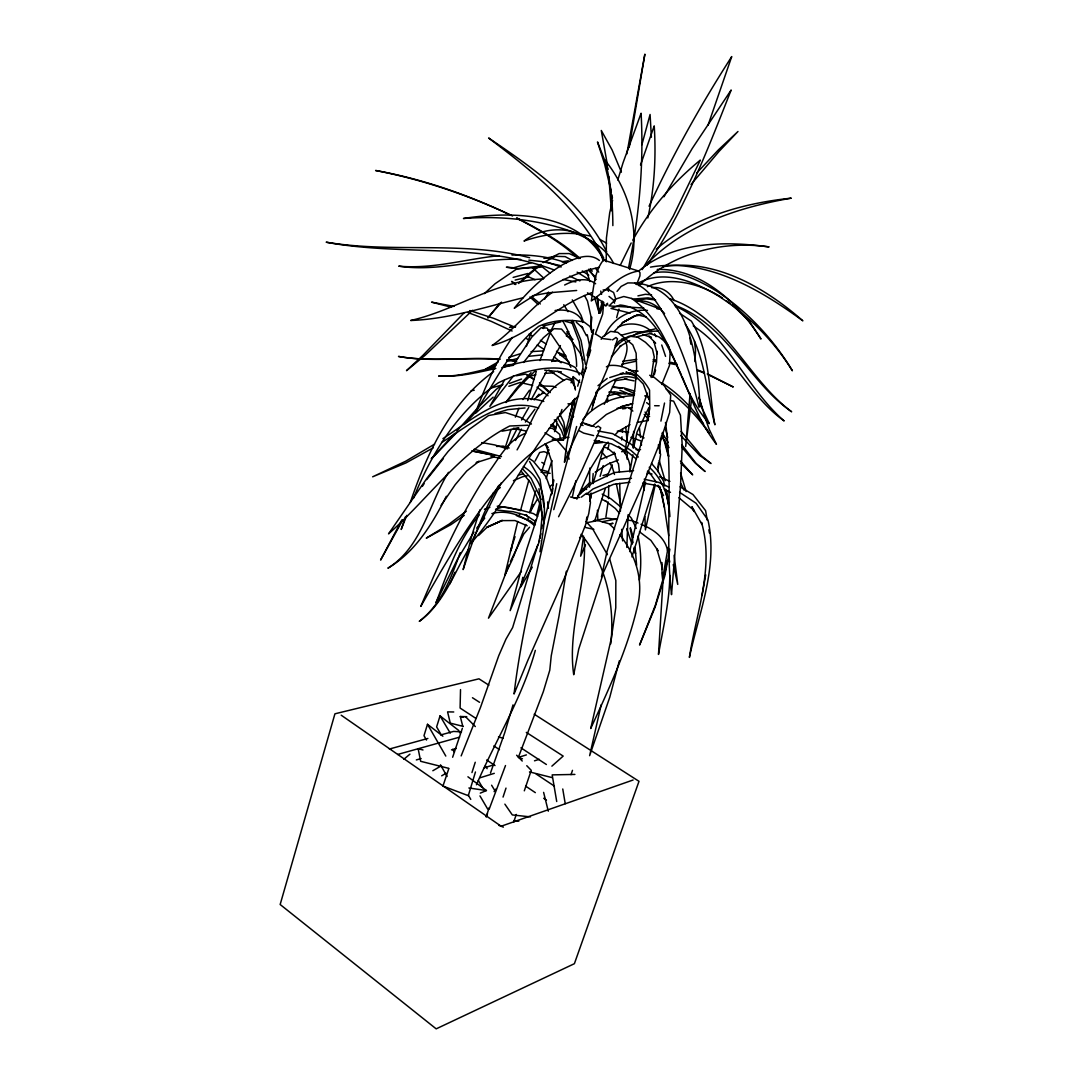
<?xml version="1.0" encoding="UTF-8"?>
<svg xmlns="http://www.w3.org/2000/svg" width="1083" height="1083" viewBox="0 0 1083 1083"><rect width="100%" height="100%" fill="white"/><g stroke="black" fill="none" stroke-linecap="round" stroke-linejoin="round"><path stroke-width="1.5" d="M606.209 261.626L606.426 237.976L609.702 212.796L612.572 200.287M627.057 459.111L627.179 451.232M669.822 575.357C669.484 602.067 663.067 628.235 658.491 654.443L662.877 582.708M460.519 689.587L460.099 708.052L475.654 718.232M576.616 366.338C576.657 350.08 570.565 334.661 562.605 320.73M582.776 372.796L582.965 364.578L579.094 341.416L571.161 320.541M626.84 547.429L628.032 515.549M574.653 398.503L574.41 406.775L570.335 421.206M574.951 388.567L573.137 377.101M632.986 447.821L633.623 431.4M634.096 445.614L634.3 440.673M608.443 291.313L608.578 288.213M657.043 351.596L656.528 362.399L652.914 377.385M589.748 468.086L589.518 487.188M695.002 361.681L695.543 350.499L694.433 340.955M670.282 349.66L669.416 365.648L661.781 384.451M553.088 485.157L553.427 480.243M659.561 453.114L660.589 438.06M597.911 520.693L597.423 510.255M592.428 483.289L593.173 473.515M608.497 498.6L608.741 485.509M540.119 538.21L542.258 513.789L542.353 515.603L538.968 488.677M690.061 393.63L685.688 446.521L691.658 398.436M621.669 439.928L621.953 436.815M622.373 432.158L622.644 429.044M590.776 328.352L591.832 317.17M603.786 302.374L602.662 314.138L595.271 334.349M541.744 528.585L542.082 525.255M552.411 491.777L552.79 488.46M647.268 474.219L647.634 471.01M610.758 643.844L611.15 640.649C614.427 603.434 605.79 563.011 581.002 534.339M632.892 454.752L629.873 471.877M639.363 580.055C641.556 565.475 641.068 550.448 638.063 536.031M539.957 551.721C544.573 523.915 552.168 483.979 523.36 466.516M615.049 301.291L615.469 298.231L613.601 292.478L608.876 289.851L603.055 289.973M679.555 492.305L696.112 503.257L707.971 520.03C718.367 566.531 699.036 612.45 689.397 657.422C696.139 612.978 714.523 567.451 701.527 522.453L702.055 524.524L693.499 509.565M657.855 467.599L658.532 462.861M605.911 516.984L608.118 501.943M551.531 494.714L553.779 479.891M566.341 571.215L559.099 615.658L551.247 655.77L549.785 670.174L543.314 691.699L518.364 757.383L526.392 754.892M589.734 501.239L591.02 493.076M591.426 493.564L590.628 498.532L590.154 493.672M665.422 570.335L667.087 560.52M657.679 471.619L660.589 454.535L658.369 444.842M583.575 536.031L580.65 556.188L585.497 544.844M663.148 575.642L668.103 547.308M571.662 410.159L573.381 400.507M702.014 595.555L705.696 574.87M586.35 520.124L586.905 516.984M629.182 147.396L644.872 54.15L626.813 153.962M607.306 401.996L607.861 398.964M607.956 449.459L608.836 444.707M669.876 549.149L664.84 575.777L654.998 607.441L639.566 645.035L655.364 605.221L665.138 571.959M655.174 485.116L645.387 529.939L644.899 516.672M628.519 267.867C639.105 217.114 643.952 165.049 641.095 113.241L623.009 162.883L617.811 179.995M647.824 217.954C654.538 187.792 656.163 156.656 654.227 125.872L640.527 164.995M619.381 660.711L609.81 697.114L589.626 755.677L601.2 704.708M660.914 421.111L664.529 403.038M522.791 577.32L520.855 586.851L532.281 567.113M645.603 482.111L629.643 551.599M572.42 496.759L575.858 480.662M633.555 447.956L636.994 432.239L648.92 407.492M651.167 377.52L654.24 356.876L652.48 349.146L645.454 342.282L637.887 337.273L629.345 336.136L619.422 340.82L615.158 345.355M534.474 524.686L535.611 519.989M536.735 515.305L539.889 502.566M535.327 650.369C522.277 697.669 495.77 739.906 476.439 784.769M563.81 438.629L573.773 400.128M543.07 525.607L550.976 493.997M576.643 426.512L553.751 509.66M517.742 521.451L504.8 575.29L512.733 558.72M518.974 516.645L519.786 513.45M520.612 510.255L528.87 480.148M527.732 400.615L536.315 371.293M641.881 144.77L650.084 114.473L651.384 137.243M593.01 483.641L604.463 445.208M629.521 269.423C641.055 231.748 629.264 190.039 604.828 159.986C610.785 181.321 612.788 203.536 612.856 225.616M616.647 317.644L618.962 309.034M546.116 478.578L551.951 460.573M569.387 416.346L573.692 400.412M537.858 544.735L512.638 627.558L505.937 639.187L498.735 655.716L480.581 707.172L461.155 755.907M538.711 541.581L540.85 533.716M654.322 374.637L655.594 370.048M535.611 491.005L529.587 512.652L537.642 498.735M596.95 391.369L591.684 410.186M603.353 573.232L578.728 649.096L573.719 674.723C567.059 628.397 587.392 583.791 584.184 537.682M654.741 483.993L631.917 556.892M513.031 704.884L504.692 732.812L490.477 772.991M600.117 476.358L603.217 465.582M577.686 386.184L579.527 379.916M581.368 373.662L582.735 368.965M602.717 305.826L600.293 313.109L599.034 313.082L602.5 301.291M588.99 355.82L590.709 350.039M475.451 771.989L468.289 795.667L442.947 786.068L448.863 768.456M442.879 736.21L427.487 724.297L423.994 735.695L426.472 740.068M647.309 393.17L633.663 433.227L624.729 453.317L635.071 387.511L636.655 368.139L636.127 353.261L632.756 344.814L617.743 332.346L610.595 331.371L602.933 336.61L601.187 339.29M460.275 733.205L458.529 730.321L440.036 715.89L436.625 726.91L440.849 734.152M605.289 488.663L594.702 521.004M542.096 470.184L548.77 449.323M597.735 390.327L592.712 405.069M511.081 429.261L505.125 447.996M479.986 509.836L471.85 535.273L463.145 569.617C472.824 540.728 482.612 511.393 498.816 485.387M515.034 536.654L510.418 551.085L511.88 548.039M471.958 772.585L475.247 762.256M564.554 438.818L571.513 418.877L573.584 416.278M486.172 816.812L489.137 807.674M554.55 431.643L557.19 423.67M503.054 797.088L506.005 788.099M559.83 415.791L561.955 409.496M452.64 757.247L462.333 728.426M405.489 516.74L401.184 529.492L406.748 515.386M410.322 502.39C426.946 453.384 450.582 402.538 493.645 371.591M513.613 822.308L516.293 814.43M524.307 790.82L531.252 770.338L526.758 765.695M571.039 774.629L572.487 770.338M526.338 346.492L530.981 332.995M539.943 360.558L551.261 330.098L554.889 322.829M571.039 382.813L573.205 376.559M708.038 125.222L731.742 56.573C700.945 104.577 672.976 154.436 649.055 206.23M515.359 417.145L518.96 408.264M541.026 505.49L526.825 549.067L510.161 610.622L539.781 540.552M525.851 524.47L513.356 557.149M527.543 519.854L528.68 516.781M530.359 512.178L533.215 504.488M621.791 366.541C624.322 358.676 629.778 349.403 625.324 341.267M486.335 816.758L487.499 813.658M489.245 809.001L505.504 765.532M460.194 552.709C451.083 578.011 441.39 604.395 419.27 621.371C443.895 603.339 453.479 573.8 468.844 548.77M413.557 498.126C431.332 453.33 458.109 410.484 498.424 382.746C523.603 370.684 555.241 361.397 581.788 374.055L583.168 376.87M509.037 564.866L488.474 618.176L521.437 571.31M449.946 583.818L454.995 572.284M620.288 265.254L631.199 242.998M576.873 499.114L589.572 470.157L604.571 445.763L608.064 442.121M583.954 373.418L586.526 367.557M510.337 561.806L523.766 534.054L529.546 527.231M616.01 380.038L604.233 404.297M606.94 476.682L612.301 464.878M544.627 299.26L548.512 292.085M636.669 284.531L639.945 275.84L639.985 272.686L638.672 271.048L603.421 260.069C594.377 271.373 593.863 287.225 591.291 300.966C606.304 290.61 620.004 273.769 638.672 271.048C674.411 241.076 725.096 240.954 769.092 246.924C722.794 240.277 672.963 252.434 638.956 285.641M515.467 440.51L521.397 429.03M604.72 335.933C611.57 319.39 629.629 308.547 647.472 310.415M501.131 482.977L470.645 543.666C511.244 497.936 533.053 437.018 578.62 395.931M517.078 449.892C531.252 425.646 539.307 391.938 566.612 378.915L571.31 380.485L574.816 386.699L575.425 390.015M516.456 429.91L507.67 447.279M556.743 483.735C541.933 553.562 522.52 622.901 514.059 694L527.962 660.102L564.514 577.848L585.416 525.255L588.773 513.532L590.425 502.864L589.842 495.432L586.526 493.239L581.327 497.165M521.559 419.987L528.748 407.465M547.294 453.168L548.77 450.311M558.584 516.74L582.072 469.887L600.767 427.92L598.182 426.147L595.636 427.487M551.748 361.6L560.425 345.585M546.346 371.848L531.212 399.681M535.11 461.033L539.686 452.464L543.923 451.665L549.054 453.263M446.318 496.285C432.239 524.186 415.412 551.761 387.89 568.209C422.235 546.671 428.624 504.448 448.484 472.323M632.77 240.169C649.638 209.317 673.22 182.391 700.308 160.094L673.179 216.289L642.178 269.599M401.874 519.894L380.593 560.06L402.835 519.826M663.96 196.768L692.159 148.601L731.16 90.011C707.334 150.347 684.104 211.848 646.741 265.403M504.38 380.295L489.868 406.382L513.545 375.787M607.59 303.254L605.911 306.083L601.119 302.563M543.219 328.555L544.844 325.821M513.423 364.863L531.821 337.097L541.026 327.77L547.05 328.041L563.553 352.286L570.836 367.313M422.343 486.389L424.089 483.681M512.259 337.449C496.339 360.057 485.847 385.9 475.87 411.54C495.107 382.082 510.242 348.306 538.684 326.308C552.79 319.999 569.022 319.065 584.062 322.017L589.951 326.497L592.983 333.645M525.39 422.059L534.907 409.184M580.163 493.794L583.778 488.487L590.045 482.314M441.092 505.341L455.212 484.71L466.719 471.01L479.106 461.25L476.154 462.658L494.186 456.918L490.992 456.471L500.305 458.231M494.105 791.632L495.879 789.074M473.948 532.091L457.364 559.437L435.989 602.689C447.726 572.406 458.19 540.146 479.309 514.939M476.71 528.138L484.724 518.148M522.927 399.559L529.533 390.178M505.734 402.429L517.308 387.43L531.022 372.647M566.991 334.024L568.765 331.588M523.468 362.494L543.314 337.788L554.063 328.691L561.508 329.07L571.377 340.536L580.082 352.963L583.141 360.192M506.167 402.524L518.554 387.524L535.097 370.928M426.702 479.62L443.407 458.529M691.035 184.489L719.247 151.187L737.97 131.49L718.422 149.874L696.667 173.118M614.833 347.778C625.324 335.513 642.557 330.911 658.302 331.141M499.967 303.159L487.77 317.982L501.483 302.143M617.012 291.395L621.128 286.426L627.734 282.961C690.954 280.93 697.411 360.72 700.092 406.897M611.313 357.079L620.884 345.721L619.977 346.37L629.764 340.482M534.176 399.898L539.077 394.185M644.534 266.418C682.222 225.67 737.861 207.367 791.253 198.162C743.046 203.225 693.553 216.911 656.257 249.239M454.765 433.362L431.345 458.705M456.972 430.885L476.682 409.008L496.176 389.379L502.756 384.343M457.554 431.657L431.481 458.826M464.187 424.55L476.344 411.499M615.036 434.852L618.528 431.21L630.008 424.671M614.251 331.479L623.253 322.247L635.626 315.559L622.143 322.869L634.381 316.141L641.041 314.977M464.255 312.689L422.763 355.495L406.491 370.684L425.267 355.156L472.513 310.307M579.581 537.682L581.842 535.354M582.816 419.5C595.109 404.744 614.291 396.148 633.379 395.715M478.524 535.53L487.391 526.92L502.322 520.409L486.809 527.421L501.673 520.612L514.966 520.557L527.191 525.796M518.581 283.502L528.815 273.742L540.498 264.645M521.167 281.648L541.013 264.32M484.345 293.615L495.134 283.692L517.119 268.706L532.47 267.731L543.856 278.223M475.83 413.043L493.144 397.15M551.883 766.155L563.174 756.083L526.311 732.379M577.848 495.73L592.36 482.869L614.251 472.567L633.528 470.658M403.797 759.291L409.943 754.161M592.333 426.174L606.385 414.464L623.348 406.003L632.743 403.729L620.478 406.815M549.798 486.687L552.1 484.778M586.566 494.159L593.024 488.947L615.794 479.498L631.484 478.307M492.711 493.577L500.319 487.526M598.006 385.67L607.197 378.441M595.867 392.398C606.791 382.773 621.953 372.308 636.994 378.779M466.299 511.203L449.161 524.077L426.282 538.143L451.083 524.538L464.296 515.332M612.491 339.9L615.983 337.49L617.472 338.803C605.844 381.92 580.678 420.691 564.446 462.333C569.049 417.023 586.756 374.393 593.579 329.557L587.081 355.332L588.556 357.255M552.533 292.234C530.508 307.789 514.235 330.112 492.075 345.518C529.086 335.337 556.296 305.487 592.076 292.586M442.933 438.601C472.919 419.311 505.328 389.257 543.815 401.441M441.647 442.541C471.281 424.17 501.091 396.5 538.657 408.02M536.897 397.001L544.045 392.466L541.852 393.197M595.149 472.147L607.888 464.147L618.339 459.977M434.567 444.152L405.692 461.209L372.647 476.804L405.935 462.928L433.308 447.766M441.674 775.821L445.979 773.289M432.834 770.744L441.512 765.695M633.948 335.31L638.293 332.833L655.093 328.907M525.702 433.2C506.79 440.605 498.058 460.532 486.186 475.545C459.476 516.51 439.833 561.495 420.8 606.385C448.633 557.718 476.574 508.035 515.941 467.572C530.129 453.06 547.727 437.938 569.022 437.329M549.162 258.702L559.166 253.584L569.252 253.557L579.743 258.458M581.72 491.222L584.603 489.76M543.097 262.627L555.647 256.319L565.191 256.617L572.176 260.407M636.181 284.288C662.363 268.246 694.46 281.512 718.259 295.889C748.042 315.018 773.776 340.617 792.39 370.792C773.411 339.074 747.419 311.525 716.621 291.07C697.926 279.793 676.009 268.841 653.591 272.835M498.248 361.912L485.969 368.937L496.028 364.863M564.649 285.005C574.058 280.145 586.444 276.652 595.636 283.773M647.35 286.684C672.001 275.637 700.647 284.125 722.442 297.893M606.372 366.866L609.242 365.54C626.461 363.698 641.705 375.611 649.543 390.124L649.746 408.819L642.314 439.982L607.076 551.233L601.458 576.873L645.062 479.552L659.98 442.595L669.646 412.474L670.702 395.065L664.069 385.562L653.888 377.141L649.665 375.26M591.426 493.97L613.601 484.345L629.995 482.273M513.437 480.69L522.683 476.71L527.231 475.83M480.297 793.122L486.429 790.536L467.924 776.795M601.119 459.246L615.13 453.439M594.757 442.839L599.427 440.903M617.77 327.269C628.099 321.895 641.975 323.167 650.815 330.843M508.739 357.404L519.772 353.924M509.579 383.436L521.586 379.023M484.426 509.281L489.882 507.277M621.642 364.281L635.355 361.37M531.36 262.668L513.775 267.758L506.384 267.217L518.121 268.787L541.568 265.809M633.108 780.004L501.145 826.234L341.199 715.2M508.848 386.293L520.138 382.448L532.66 385.44M495.513 509.294L502.702 506.979L519.231 509.7L533.459 513.613L537.642 516.307M609.743 377.574L623.646 373.134L620.369 373.662L631.606 374.001M502.674 384.776L490.504 388.201M479.796 777.851L494.281 773.343M534.488 760.821L539.307 759.318M495.121 413.503L507.629 409.658L525.038 407.966M484.318 767.752L494.038 764.788M603.014 475.559L607.468 474.219M528.45 376.546L535.841 374.826M501.822 367.692C525.377 360.287 552.939 354.425 575.506 367.638L579.324 374.894M416.332 759.928L421.125 758.56M451.476 749.856L456.268 748.488M397.678 754.458L459.544 737.171M389.366 749.03L427.88 738.457M440.727 734.937L453.56 731.418L461.507 731.851M518.378 475.112L523.157 473.812M513.139 277.41L527.827 273.498M506.654 361.343L517.62 358.473M543.923 258.444L554.401 256.4M621.48 335.161L634.773 331.696L643.167 332.346M607.306 396.026L616.051 393.806L626.773 393.657L634.476 394.794M650.49 267.122C705.913 257.497 759.711 289.161 802.841 320.825C765.234 287.753 714.672 258.052 662.891 266.729M523.13 297.771C485.969 306.76 449.215 319.079 410.687 320.487C456.051 310.198 495.933 280.605 543.422 278.954M636.845 336.759L651.804 333.09M637.44 422.397L648.23 420.366M609.837 524.118L613.073 523.333L611.096 523.549M494.457 367.205C476.114 371.442 457.689 377.101 438.642 376.018C458.028 377.358 477.007 372.566 495.797 368.504M515.129 280.064L528.653 276.923M542.935 325.997L560.872 321.868M491.872 513.613C506.451 509.416 522.669 515.359 533.824 525.038M621.628 451.706L624.918 450.988M637.928 295.876L645.4 294.292L651.546 294.847M599.102 267.366C568.115 274.121 540.498 291.11 514.249 308.249C528.03 291.029 544.221 275.461 563.336 264.293C573.895 258.905 588.705 251.716 599.373 260.448M593.389 520.788L607.103 518.121L616.173 519.461M586.756 522.71L597.924 520.53L608.998 523.766L614.643 528.978M602.121 521.708L617.391 518.784M503.785 365.431L514.601 364.078M532.498 295.74L548.242 292.83L576.67 290.474M471.132 390.773L474.246 390.205M502.16 431.169L519.028 428.11L513.274 428.462L526.189 431.034M516.401 375.733L525.756 374.055L533.933 379.361M503.717 366.988L513.572 365.269M622.63 361.275L636.736 359.38M515.616 326.443L509.511 327.445L515.44 327.066M562.036 261.775L568.223 260.786M635.545 300.505L646.199 298.827L655.608 299.964M614.86 380.756L626.908 378.874M636.669 301.318C647.296 299.219 657.814 305.744 664.569 313.556M622.617 408.86L625.649 408.467M628.682 408.074L631.7 407.682M499.344 255.642C465.785 258.972 432.74 269.329 398.747 266.147C439.617 272.456 479.796 257.429 520.679 259.419M528.694 356.321L542.597 354.872M532.457 268.029L542.353 266.959L550.245 273.295M595.488 443.272L602.717 442.487M579.676 497.395L574.071 497.95L576.494 498.383L570.457 497.016M610.243 392.222L614.806 391.816L625.419 393.711M531.008 351.623L543.558 350.892M634.8 298.949L648.067 297.879L654.105 299.057M617.134 408.277L628.357 407.479L632.865 411.08M540.16 385.914L553.088 386.293L556.08 387.43M551.64 361.208L555.89 360.937M544.722 373.351L554.198 372.782M657.246 269.41C701.77 268.408 738.768 303.375 760.983 339.02L749.477 321.516L732.541 305.108M496.528 446.453L503.229 446.101L509.159 448.024M555.092 310.496C565.529 308.858 578.715 311.579 582.925 322.436M527.814 425.253L509.687 426.012C460.857 451.124 428.936 498.112 388.54 533.878L426.986 478.199L448.172 451.408L469.115 429.477L488.582 415.52L505.395 412.542L520.517 417.456L531.455 424.022M511.961 255.047C530.318 254.491 549.189 256.522 566.45 263.02M651.79 287.74C661.171 286.21 670.255 292.193 674.086 300.614M574.897 774.426L552.181 774.873L556.716 801.515M611.029 339.629L602.811 338.586L595.88 334.254M567.979 403.81L572.271 403.81M654.619 405.719L659.181 405.759M636.032 449.607L640.567 449.662M453.75 711.978L447.577 711.883L450.284 723.119L463.294 726.422M617.269 431.129L628.668 432.049M549.176 428.245L552.398 428.326L559.816 434.459L560.087 437.518M462.847 726.585L460.289 716.513L466.787 716.675M555.877 439.996L558.936 440.091M612.409 386.739L621.899 388.31M613.113 387.376L623.862 387.904L634.719 391.153M555.782 439.712L563.58 440.104L552.235 439.346M541.013 472.229L550.137 473.325M643.789 308.032L609.093 305.92L616.254 298.84L623.794 296.512L631.673 298.461L660.319 309.034L657.015 308.831M578.281 233.928C559.938 232.033 541.351 234.997 524.01 241.035C548.905 221.474 594.107 227.159 603.123 260.949M653.171 361.37L656.257 361.587M500.319 359.163C466.421 356.618 432.198 362.372 398.49 356.429C431.846 362.575 465.771 356.673 499.317 359.556M506.898 359.664L516.51 360.91M653.049 359.759L656.203 360.016M544.749 370.224L561.373 371.862M628.682 370.21L638.09 371.158M497.53 510.107L513.491 511.772L527.231 515.589L525.025 514.736L534.867 521.085M513.775 820.657L518.811 821.198M530.453 816.893L512.313 814.93L504.868 804.141M528.829 260.137L541.96 261.572L559.992 265.47M563.214 279.455L575.79 281.932M497.232 506.194L508.699 507.616L520.801 510.621M627.111 520.043L631.971 520.666L638.036 523.089M582.018 488.88L586.593 489.475M468.871 787.991L486.429 790.536M668.969 363.279L677.065 364.917M593.592 435.583L583.683 433.119L579.27 430.75M507.358 360.192L516.659 361.681M642.76 483.032L655.323 485.225L659.872 487.364M597.681 430.912L612.572 433.633L630.509 443.746L638.984 451.029M481.718 442.568L494.782 444.937L507.548 448.89M571.77 323.072L565.15 321.285M559.952 355.143L565.881 356.266M473.176 451.191L494.322 455.185M579.852 234.036L590.221 235.999M594.35 426.58L581.869 422.424M594.201 440.429L611.286 443.773L627.707 452.017L636.168 458.854M624.756 379.023L634.083 380.878M670.431 400.507L673.64 401.157L680.449 415.209L682.222 445.438L680.557 485.184L671.514 594.648C664.854 537.466 673.396 479.539 665.476 422.451M471.714 450.907L494.593 455.55M548.066 329.774L550.949 330.369M608.836 392.141L614.738 393.359L623.767 397.623M647.431 473.109L652.047 474.083M644.182 479.228L658.64 482.355L669.159 487.215M584.671 527.299L593.85 529.37M454.061 306.421L431.562 302.143L451.489 307.261M630.265 313.109L611.002 308.438L620.112 305.013C653.32 308.222 668.644 349.105 681.451 375.016M636.682 314.666L646.321 317.008M597.18 435.434L612.504 439.143L630.861 450.379L638.334 457.012M529.655 257.74C463.05 240.264 393.535 253.598 326.186 242.199C401.644 256.414 481.177 242.132 554.361 270.06M670.878 362.331L676.794 363.793M474.11 449.255L501.47 456.579M656.718 307.68L661.28 308.831M529.479 771.895L552.303 777.662M422.993 749.964L418.146 748.732L420.664 761.308L448.538 768.307M498.464 736.981L503.27 738.2M519.231 757.965L522.439 758.777M460.289 716.513L463.565 717.339M644.71 395.877L647.661 396.662M541.568 469.86L548.634 471.85M469.86 310.55L493.97 318.429L514.276 326.89M606.277 304.282L607.901 304.783M624.891 389.217L634.597 393.562M584.834 424.008L591.778 426.228M670.174 298.827C726.016 317.536 747.013 378.63 791.659 411.797C748.028 381.351 727.099 324.345 674.601 305.203M603.8 446.941L607.793 448.308L614.684 454.143M643.018 334.593L651.397 337.463L648.961 336.082M545.805 261.68L561.184 267M468.059 312.554L491.141 321.326L512.124 331.019M621.628 339.033L624.756 340.143M630.902 437.342L640.703 440.822M629.467 373.351L625.988 372.078L635.667 376.207M558.138 352.611L565.759 355.468M698.102 370.765L704.356 373.134M707.483 374.325L733.272 386.983L707.307 373.77M516.347 515.535L530.332 520.909L535.381 524.727M649.583 333.266L659.236 337.07L665.625 342.187M697.357 369.844L704.464 372.647M641.068 524.307C652.873 528.856 665.287 537.547 667.561 550.719M498.816 825.327L503.365 827.141M619.869 390.259L630.008 394.388M675.25 306.056C725.745 329.286 744.048 386.211 784.146 420.935C747.96 395.051 730.876 350.351 693.255 325.888M566.247 335.852L573.002 339.412M601.661 499.304L605.939 501.158L605.059 500.63L615.252 508.387L619.517 513.301M527.272 276.314L535.029 279.698M659.561 476.723L669.903 481.38M512.557 215.977C469.007 195.306 422.966 179.656 375.598 170.491C422.424 178.925 467.775 194.683 510.648 215.165M569.604 276.111L579.865 280.917M664.421 489.489L670.485 492.345M547.673 330.247L549.663 331.181M634.692 283.164C653.252 291.178 662.079 311.281 671.257 327.987C683.251 353.288 692.389 379.93 698.968 407.14M557.677 371.307L572.068 379.375M517.105 218.089C539.226 229.515 561.536 241.523 580.014 258.431M516.523 218.076C538.427 229.406 560.29 241.685 578.444 258.58M554.252 419.893L556.933 421.301M630.333 372.714L636.019 375.747M529.073 334.092L531.888 335.608M602.202 494.105L611.015 498.857L621.439 507.48M541.811 462.387L544.559 463.944M599.684 239.275L606.561 243.174M526.311 338.505L529.046 340.062M637.643 434.31L644.033 437.925M527.259 375.381L534.149 379.416M587.473 292.83L603.272 302.225M680.083 486.809L692.985 494.525L705.615 510.662L707.253 520.233M544.966 432.807L557.055 440.294L566.775 451.503M577.144 272.185L588.935 279.549M540.336 340.306L545.981 343.893M488.88 685.173L478.97 678.824L334.931 713.805L280.159 904.508L436.178 1028.85L574.396 963.694L638.997 781.317L534.203 714.198M472.459 697.736L479.539 702.298M537.263 344.963L544.153 349.457M520.923 747.839L546.387 764.503M588.611 270.425L595.758 277.194M580.542 423.886L583.033 425.511M582.302 270.94L588.773 275.217M493.848 745.93L499.48 749.666M536.112 773.979L554.428 786.136M679.664 313.271L691.374 321.15C710.434 352.11 708.485 390.11 714.888 424.793C706.089 391.071 705.25 353.911 685.282 324.196M486.687 759.982L495.026 765.573M525.607 786.109L535.34 792.648M543.68 798.252L546.468 800.12M529.14 458.393L533.296 461.196L546.116 476.872L552.046 493.388M548.919 370.115L563.756 380.295M661.713 382.813C678.283 393.467 692.321 407.79 703.53 423.94M631.673 298.461C673.802 328.163 676.076 386.645 709.284 423.643L702.975 409.97L698.901 397.244M726.233 300.6L730.023 303.308M511.934 281.404L515.914 284.328M646.619 402.659L649.177 404.555M550.746 424.793L555.917 428.976M639.43 531.767L650.883 540.363L658.098 550.841L656.799 548.864L661.591 565.109L662.647 579.513M556.513 351.217L569.374 362.426M554.158 356.808L561.156 362.778M665.896 388.783C682.777 401.197 697.52 416.454 709.473 433.66L706.075 428.096M537.019 387.145L548.052 395.796M511.555 281.539L515.291 284.545M609.025 296.431L613.452 300.032L614.562 303.172M678.892 497.72L694.352 510.716M531.482 296.498L540.309 303.985M573.719 377.114L579.852 382.353M618.528 446.44C626.204 452.315 630.78 461.832 630.157 471.511M645.035 412.068L649.597 416.63M576.318 322.26L582.871 328.108L581.422 326.267L586.485 335.744M539.483 382.922L550.232 392.601M529.953 296.986L538.265 304.553M540.255 384.411L548.675 392.087M465.893 717.068L475.329 726.571M634.178 374.799L643.288 384.005L648.947 399.641M516.618 755.217L522.25 761.038M649.272 336.515L655.621 343.311L653.834 341.389L657.164 353.735L657.137 351.285M585.808 521.343L592.563 528.707L607.401 554.686M552.33 423.9L555.701 427.595M644.209 414.342L648.527 419.135M522.358 468.614L531.103 478.334L541.189 499.425M628.154 514.601L631.416 518.243L636.276 528.423M680.666 435.501L699.726 455.401L711.003 463.524L701.391 455.767L681.099 431.4M595.555 268.408L598.764 272.117M649.231 467.274C663.459 479.783 668.996 498.221 669.903 516.591M651.533 463.443L657.868 470.861L663.581 481.258L664.705 485.969M605.031 259.947L606.412 261.585M648.663 471.457L656.42 482.314M601.931 452.18L606.791 458.001M588.732 269.22L596.178 279.468M681.004 463.348L692.673 474.855L680.435 461.101M590.289 268.746L592.252 271.183M521.167 471.146L530.48 482.72L539.537 503.013L543.923 522.304M545.06 443.949L548.039 447.658L545.507 443.908L551.64 461.209L553.02 483.722M566.747 331.736L571.621 338.018M681.762 447.144L694.799 462.631L705.101 471.498L696.234 463.565L681.735 444.599M669.01 447.563L661.212 436.178M619.869 534.88C635.951 555.295 644.168 581.287 637.264 607.021C627.395 649.475 608.836 689.099 590.722 728.507L611.326 638.361L615.767 607.766L615.834 580.529L609.675 558.923M662.931 434.121L668.076 442.392M563.783 304.702L568.02 311.687M485.387 765.83L487.12 768.673M491.601 785.216L495.08 790.996M440.036 715.89L450.244 733.11M478.32 780.45L482.571 787.625M529.533 461.466L540.038 479.336L543.977 506.993M452.694 749.368L454.4 752.279M479.972 795.91L487.648 808.987M555.471 420.299L561.346 430.33L564.324 438.06M427.487 724.297L445.803 756.069M468.276 795.057L470.767 799.389M557.298 417.158L562.93 427L565.651 437.491M603.773 258.16C578.403 207.598 532.85 171.439 488.609 138.001C533.824 168.569 581.557 201.804 606.724 251.825M572.257 299.856L581.043 315.329L583.277 321.61M440.497 764.815L447.103 776.47M654.525 333.835L656.041 336.664M658.004 485.265L663.554 495.608M584.495 295.469L587.487 301.128L590.844 315.992L591.535 332.061M666.911 343.216L668.928 347.088M609.905 462.847L611.963 466.922M559.654 413.611L563.702 422.004L565.597 431.927M681.207 483.993L684.05 490.112M691.875 506.939L694 511.528L692.186 506.925M603.718 259.73C578.417 211.821 510.323 211.104 463.47 218.495C499.019 215.747 535.327 219.145 569.184 230.652C586.228 237.394 605.275 246.085 613.601 263.467M621.412 172.197L612.152 150.036L601.282 130.461L607.468 165.239M572.69 320.365L581.043 340.509L585.429 364.294M682.087 376.451C691.739 399.898 700.687 424.116 716.459 444.314L709.203 429.315L703.368 412.65M686.108 491.574L680.571 472.96M632.106 544.316L626.691 528.842M633.826 548.905L635.531 553.494L634.124 547.335M661.727 344.99L665.571 356.361M675.454 304.675L676.361 307.382M614.034 452.044L617.621 462.807M608.253 169.286L597.491 141.954L604.531 163.804L611.272 191.623M662.024 433.525L663.486 438.263M567.248 453.032L569.116 459.165M662.403 432.469L663.825 437.166M630.401 527.787L633.149 536.992M586.553 270.533L589.829 281.566M594.526 297.324L599.21 313.095L597.423 298.204M612.071 466.407L614.467 474.489M699.171 398.314L702.908 411.066M659.263 460.613L665.124 480.73M600.727 291.056L601.606 294.292M663.96 439.847L668.306 456.065M589.721 346.222L587.257 334.728M664.772 440.307L668.834 456.309M543.612 792.377L548.296 811.194M667.71 437.586L665.368 428.069M665.436 489.11L668.793 506.424M647.607 417.348L648.351 420.515M625.744 426.878L627.192 441.85M673.22 564.622L677.741 584.387L674.113 555.241M633.068 542.705L630.211 528.45M659.682 486.281L664.434 507.413L668.712 535.679M648.69 411.08L649.367 414.261M620.965 506.059L616.349 483.695M660.955 489.462L664.434 507.413M668.482 555.579L669.727 562.05M635.125 547.7L636.628 565.299M611.854 194.805L612.423 197.972M708.878 529.804L709.419 532.998M562.754 788.993L565.231 803.721M666.6 490.369L669.064 506.424M689.885 337.91L690.832 344.177M543.788 518.987L544.235 522.25M547.619 501.957L548.418 508.32M618.42 463.483L619.435 471.768M639.457 427.975L640.567 437.37M641.122 442.067L641.488 445.194M597.126 296.552L599.034 313.082M608.836 176.691L611.354 210.792M621.642 529.357L622.657 540.918M661.984 562.578L662.282 569.292M662.43 572.636L662.728 579.351M643.708 482.382L643.979 490.464M620.437 511.217L619.72 483.262M595.23 280.023L594.824 276.707L595.203 280.023"/></g></svg>
